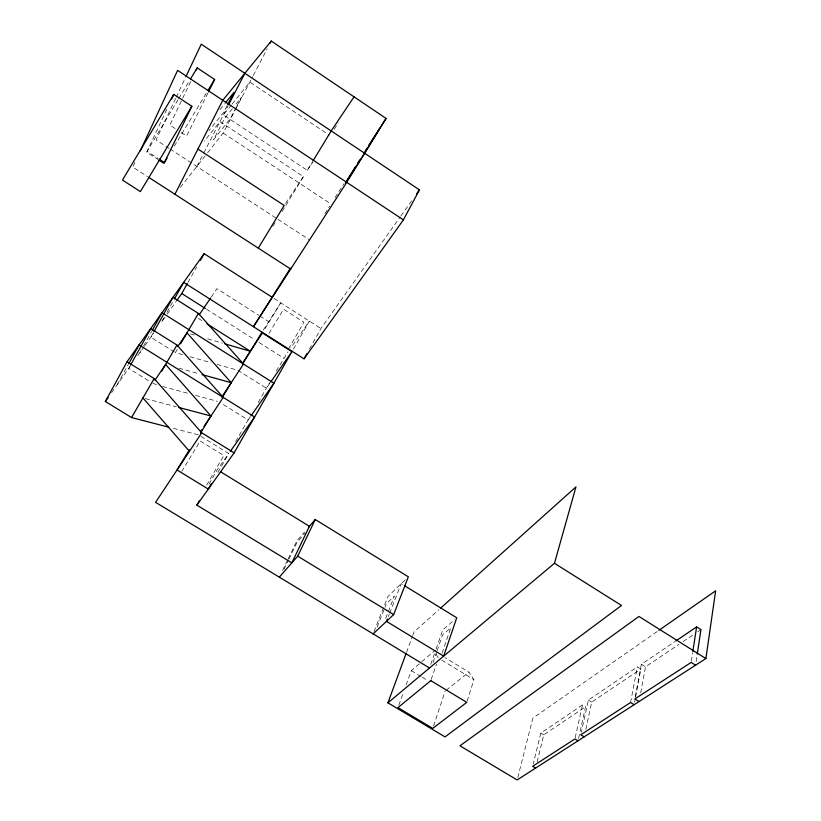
<?xml version="1.0" encoding="UTF-8"?>
<svg xmlns="http://www.w3.org/2000/svg" width="821" height="821" viewBox="0 0 821 821"><rect width="100%" height="100%" fill="white"/><g stroke="black" fill="none" stroke-linecap="round" stroke-linejoin="round"><path stroke-width="0.62" stroke-dasharray="4.11 3.08" d="M696.146 661.49L697.07 655.353M691.333 661.213L692.657 652.633M640.688 692.842L645.511 666.816L678.988 644.341M635.29 696.465L641.365 664.281L674.729 641.714M634.602 702.242L635.3 698.548M635.536 697.327L640.852 669.053L637.363 666.919L588.38 700.056L581.289 732.301M630.559 702.53L637.363 666.919M585.804 729.387L591.736 702.078L640.852 669.053M578.579 738.356L585.558 706.748L582.52 704.921L540.834 733.091L533.25 763.838M575.203 737.72L582.52 704.921M537.15 761.898L543.769 734.826L585.558 706.748M517.784 777.477L532.891 718.118L657.878 631.041M467.159 701.155L473.922 679.665L468.873 672.153L445.044 657.672M433.56 725.98L445.156 691.046M442.088 653.147L450.78 627.829L442.601 634.89L437.183 650.499M431.189 679.46L436.485 664.097M433.006 662.496L436.762 651.7M430.748 664.425L435.715 650.16M436.136 648.97L442.755 629.943L454.885 619.403M398.821 705.229L403.552 692.103M406.138 684.95L411.3 670.634L420.845 662.496M406.528 652.346L412.286 636.727M412.737 635.526L414.061 631.913L438.825 609.736M388.302 616.653L389.216 614.303M389.677 613.123L401.202 583.69L403.378 585.024M385.685 618.367L394.47 595.995L386.393 603.753L384.998 607.273M377.096 627.203L384.526 608.443M374.037 631.544L387.974 596.477L405.677 579.359M134.921 162.455L132.786 167.063L147.534 176.587M166.755 109.409L146.692 152.162L157.889 159.438M175.653 98.397L156.062 139.909L168.931 148.293M176.197 97.237L185.454 77.636M190.626 81.607L169.875 125.079L176.146 129.195M282.609 570.349L287.566 560.138M288.109 558.998L296.904 540.834L304.406 532.121M283.994 569.302L288.335 560.322M288.879 559.204L297.028 542.373L305.084 533.014M207.898 93.04L186.613 136.04L181.379 132.612M227.201 105.632L223.784 112.272L208.975 130.631M196.824 166.468L203.187 154.122M203.752 153.024L228.022 105.95M236.212 107.356L230.424 118.44L213.532 139.734L224.523 118.522L233.739 106.987M236.787 106.248L241.425 97.381L234.508 106.032M207.672 152.706L223.179 133.043L235.011 110.404M235.596 109.275L252.704 76.569M253.279 75.46L267.205 48.819M117.218 384.731L128.127 364.822M129.954 366.228L128.743 368.444L149.874 381.539M139.939 352.62L141.161 350.403M143.613 345.969L151.577 331.571M153.291 332.792L150.828 337.226L174.35 351.942M163.892 317.83L161.419 322.263L166.499 315.079M166.981 312.288L173.775 300.096M309.445 349.089L320.908 328.513L400.176 216.96M187.968 282.455L196.66 266.958M293.374 349.151L309.384 321.134L290.819 347.837M288.479 348.976L303.873 322.243L283.543 309.23L268.878 333.593M217.904 472.414L228.772 453.541L198.466 434.853L172.441 428.121M235.627 441.626L249.974 416.688M258.174 402.444L269.452 382.832M276.256 371.01L287.966 351.952M206.666 485.108L223.784 455.522L200.201 440.99L181.8 471.398M209.006 484.133L217.298 469.766L228.772 453.541M177.346 349.325L175.417 352.609L182.755 354.693M178.075 99.7L147.113 151.28L158.309 158.545M178.732 98.602L189.282 81.043M174.329 146.128L207.354 91.48M282.208 211.438L303.39 176.587L219.956 121.59L204.224 141.202M231.389 105.006L223.384 114.95L307.27 170.347L312.452 161.809M334.25 129.297L338.201 122.811M263.315 330.011L280.536 303.185L263.715 330.832M324.952 213.655L329.621 206.112M335.081 197.543L344.04 183.647M272.757 226.329L275.507 222.183M307.27 170.347L312.852 161.973M285.544 203.362L303.39 176.587M211.325 296.966L216.949 288.664L258.82 315.346M270.006 382.986L266.363 388.21L237.844 370.281L217.031 364.391M250.241 416.904L248.086 419.972L220.88 403.029M111.635 392.612L130.139 366.464M137.836 355.585L144.291 346.462M145.019 345.436L153.65 333.234M167.227 314.053L175.94 301.728M400.925 215.923L412.778 199.236M180.384 187.321L206.902 153.691M232.189 104.01L249.8 82.11L329.231 135.085M219.997 109.614L224.677 103.857M421.799 661.675L434.206 651.094M446.142 690.256L468.873 672.153M683.164 641.529L693.632 634.51M697.809 631.698L700.949 629.594M145.409 398.596L176.32 406.805M156.534 384.823L150.931 382.196M162.63 386.475L188.225 393.413M195.542 395.394L217.483 401.336M178.978 368.177L199.626 373.924M190.103 356.776L210.915 362.666M190.667 333.921L194.32 334.989M207.723 338.878L222.347 343.127M540.834 733.091L543.769 734.826M588.38 700.056L591.736 702.078M411.3 670.634L421.122 676.555M422.22 677.222L427.679 680.506M441.739 660.135L473.922 679.665M641.365 664.281L645.511 666.816M198.354 318.404L202.684 321.144M206.43 309.158L254.715 339.75M259.005 342.47L283.686 358.11M259.898 316.034L268.488 321.514M273.937 298.423L320.908 328.513M170.009 148.991L277.58 219.063M277.991 219.34L308.963 239.506M223.179 133.043L330.945 203.957M436.054 654.132L438.517 658.185"/><path stroke-width="1.23" d="M705.875 658.555L638.954 616.448L459.934 745.796L517.158 779.95L705.875 658.555L715.645 590.802L658.924 630.312M697.255 654.132L700.949 629.594L696.619 626.895L675.765 641.006M692.852 651.412L696.619 626.895M554.462 563.288L621.497 605.467L445.023 736.899L387.933 702.827L554.462 563.288L575.962 486.915L440.723 608.033M387.933 702.827L406.087 653.547M373.114 633.884L393.67 614.601L408.335 576.794L315.233 519.519L308.573 527.267M387.379 619.003L386.455 621.364L443.668 656.123L456.753 617.782L404.466 585.701M140.258 150.941L177.613 70.37L403.398 219.874L304.016 358.839L183.658 282.373L174.391 298.998M171.63 99.013L173.795 94.394L191.847 106.278L163.995 163.4L158.905 160.095M185.998 76.486L201.248 44.19L419.449 189.856L403.398 219.874M196.096 70.165L197.184 67.876L214.62 79.452L208.452 91.901M279.314 577.163L297.715 556.166L315.233 519.519M174.904 194.269L222.768 100.265L271.269 41.05L386.075 118.44L346.719 182.344L253.432 326.707L290.511 268.087M227.766 104.524L234.036 92.352L225.457 102.902M228.607 104.821L244.853 73.305M270.109 43.267L271.269 41.05M168.716 427.166L131.534 417.561L105.355 401.49L127.039 361.743L204.121 253.689L271.792 297.048M128.733 363.713L139.047 344.912L254.613 416.996L230.249 451.447M130.57 365.119L150.695 328.585L176.956 345.046L223.23 397.426L204.008 426.468M152.193 330.463L162.004 312.729L273.916 383.202L250.959 415.888M153.907 331.684L172.985 297.335L198.425 313.427L243.519 364.062L222.871 395.353M304.016 358.839L307.033 353.43M176.669 300.702L181.759 293.518L187.342 283.563M200.396 260.329L204.121 253.689M220.551 471.757L309.404 526.302L291.855 562.847L196.876 505.131L234.129 452.843L292.143 351.306L270.663 382.063M211.51 483.528L208.318 489.08L177.038 469.981L189.374 449.754M196.876 505.131L199.431 500.707M131.534 417.561L154.184 378.584L127.039 361.743M161.778 371.03L176.956 345.046M180.569 343.835L198.425 313.427M173.795 94.394L122.462 180.066L140.381 191.591L191.847 106.278M190.595 78.847L197.184 67.876M167.063 158.145L164.426 162.517L159.336 159.212M208.011 90.382L214.62 79.452M258.297 248.137L284.179 205.424L197.933 149.042M313.099 160.742L331.202 130.95L354.025 96.837M200.529 433.098L210.946 416.001L165.616 364.452L154.984 380.154M222.06 397.744L231.214 382.719L187.014 332.864L177.736 346.554M242.441 364.278L262.012 332.136M345.815 182.406L355.729 166.345M357.71 163.133L359.69 159.921M364.37 153.363L379.456 128.897M364.976 151.351L367.038 148.149M368.845 145.163L386.075 118.44M345.384 183.073L364.627 153.26M243.406 361.835L262.422 332.957L291.886 351.675M200.55 431.702L201.935 429.609M154.184 378.584L201.709 432.821L155.58 502.329L429.506 667.986M199.38 314.607L210.628 298.002M105.355 401.49L108.146 397.549M416.483 194.033L419.449 189.856M178.793 407.462L210.946 416.001M202.058 374.602L231.214 382.719M224.78 343.835L250.364 351.275L207.025 323.885M535.641 768.056L532.644 766.291L574.936 738.931L578.046 740.788M584.183 736.837L580.745 734.785L630.559 702.53L634.14 704.695M639.077 701.524L634.828 698.948L691.149 662.434L695.592 665.174M297.715 556.166L393.67 614.601M201.709 432.821L234.129 452.843M181.759 293.518L205.363 308.48M148.58 177.264L290.685 269.062M142.936 397.939L189.456 451.273M430.789 680.64L397.959 707.62L432.759 728.391L466.78 702.355L430.789 680.64"/></g></svg>
